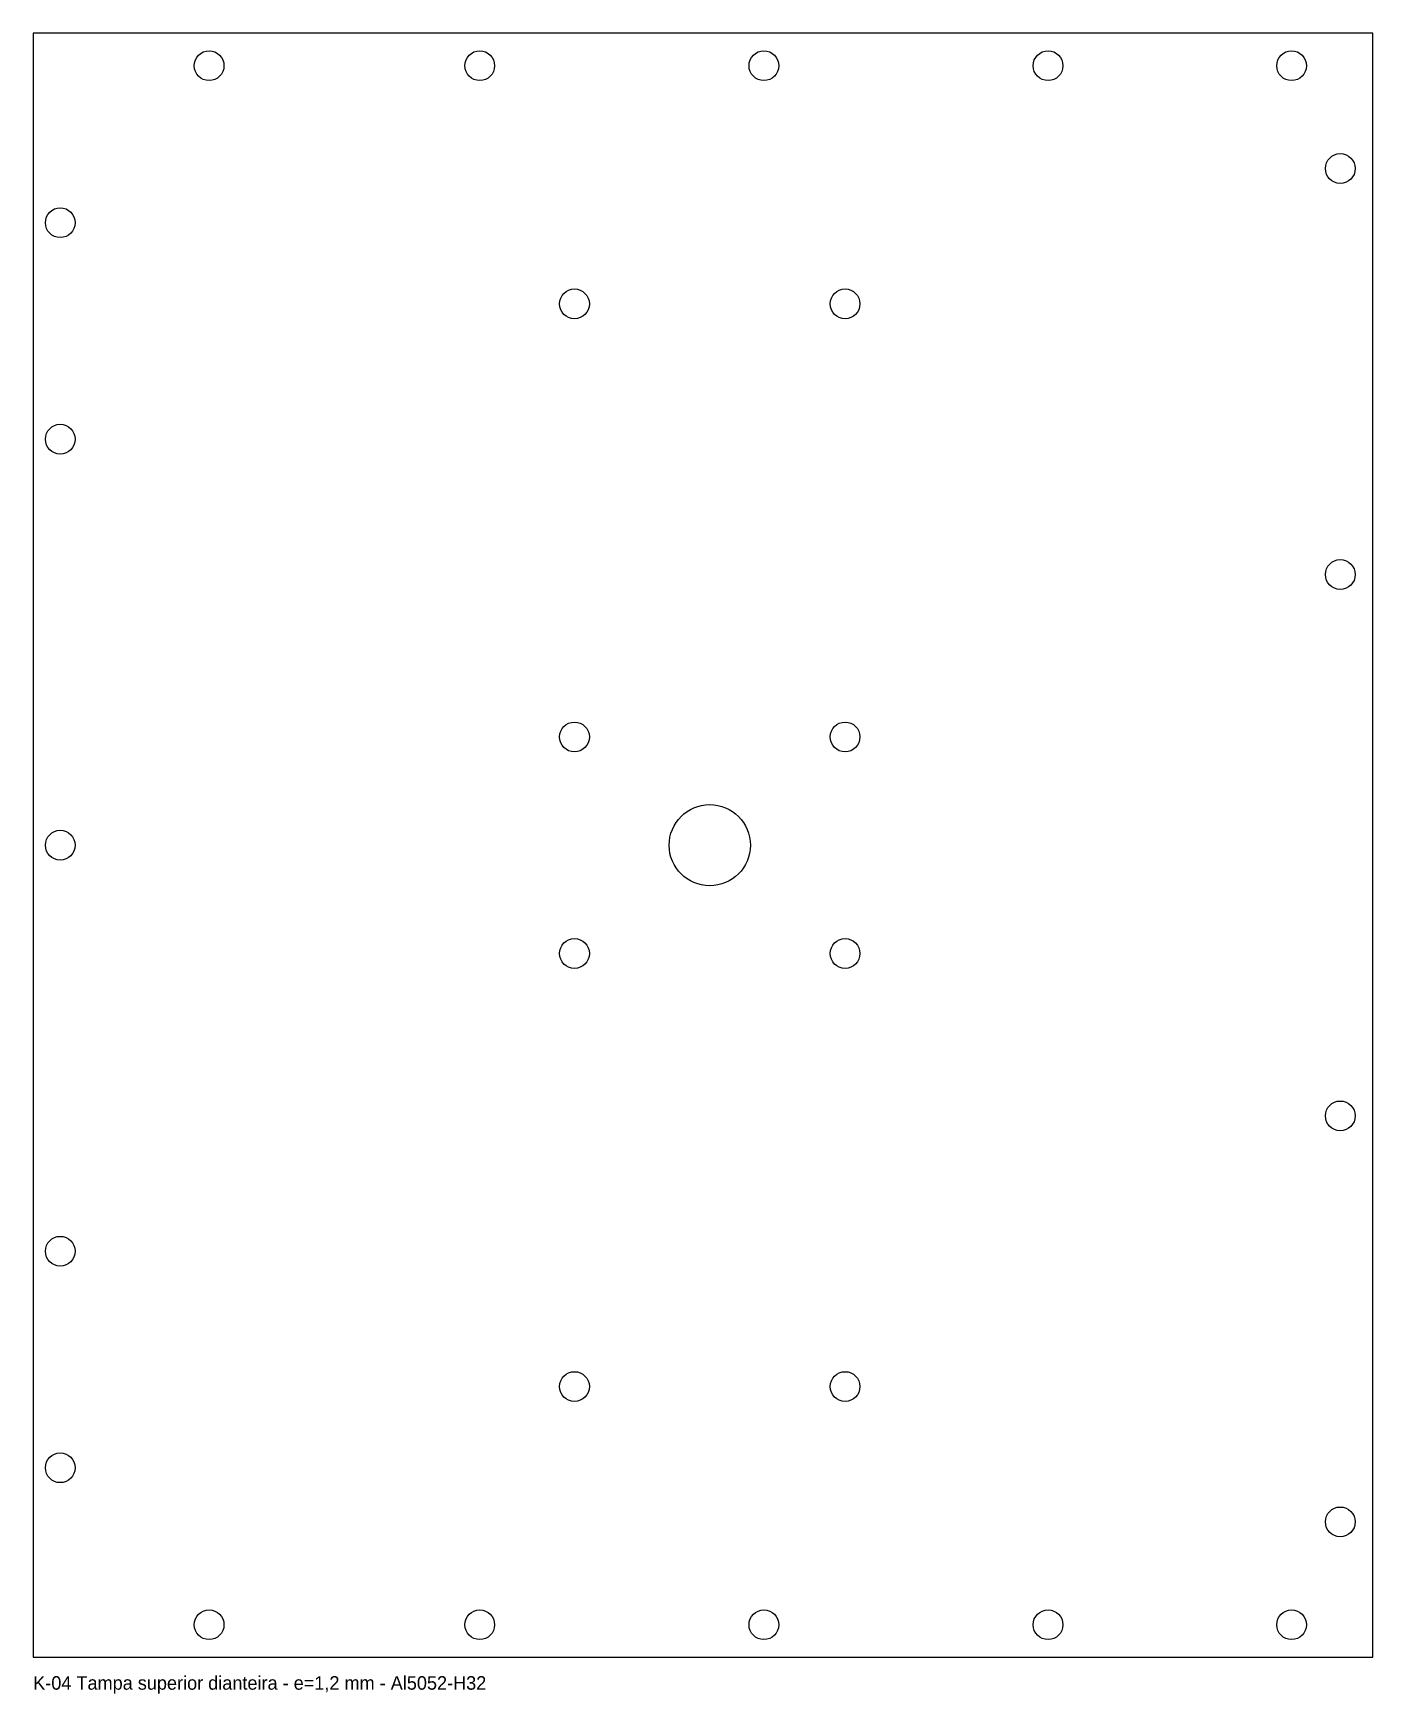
# Model space of a CAD drawing. Header units: millimetres. Extents: x 0 to 495, y -14 to 600.
import ezdxf

# ---------------------------------------------------------------- set-up
doc = ezdxf.new("R2010")
doc.units = ezdxf.units.MM

msp = doc.modelspace()

# ---------------------------------------------------------------- linework, layer by layer
at = {"layer": 'CORTE'}
msp.add_lwpolyline([(0, 0), (495, 0), (495, 600), (0, 600)], close=True, dxfattribs=at)
at = {"layer": 'FUROS'}
for centre, radius in [((65, 588), 5.5), ((165, 588), 5.5), ((270, 588), 5.5), ((375, 588), 5.5), ((465, 588), 5.5), ((483, 550), 5.5), ((10, 530), 5.5), ((200, 500), 5.5), ((300, 500), 5.5), ((10, 450), 5.5), ((483, 400), 5.5), ((200, 340), 5.5), ((300, 340), 5.5), ((250, 300), 15), ((10, 300), 5.5), ((200, 260), 5.5), ((300, 260), 5.5), ((483, 200), 5.5), ((10, 150), 5.5), ((200, 100), 5.5), ((300, 100), 5.5), ((10, 70), 5.5), ((483, 50), 5.5), ((65, 12), 5.5), ((165, 12), 5.5), ((270, 12), 5.5), ((375, 12), 5.5), ((465, 12), 5.5)]:
    msp.add_circle(centre, radius, dxfattribs=at)

# ---------------------------------------------------------------- texts
at = {"layer": 'GRAVAR-NAO'}
msp.add_text('K-04 Tampa superior dianteira - e=1,2 mm - Al5052-H32', height=5, dxfattribs=at).set_placement((0, -12))

doc.saveas('drawing.dxf')
